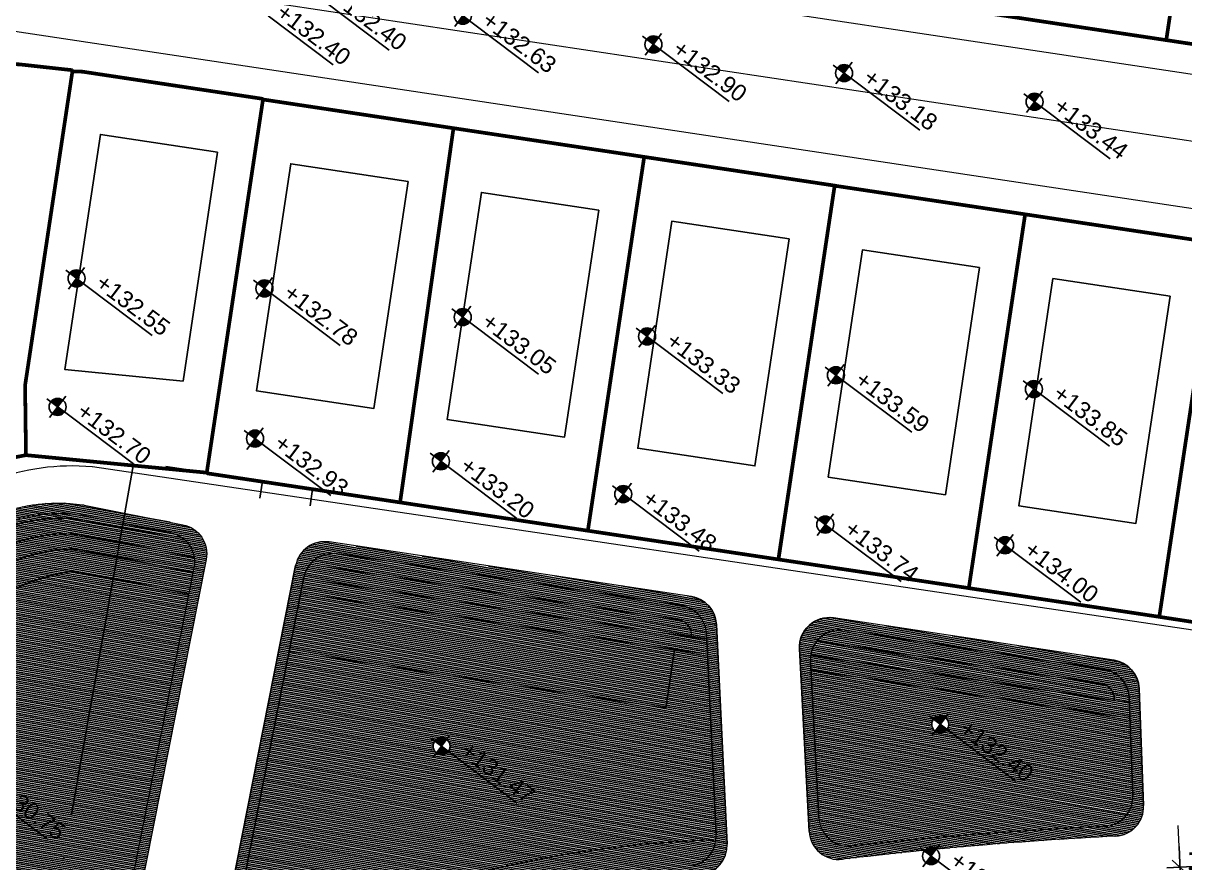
# Model space of a CAD drawing. Header units: inches. Extents: x 2 to 806, y 2 to 666.
# Drawn here: x 187.8 to 266.1, y 282.8 to 339.5 of the extents above; entities that cross this region are included whole.
import ezdxf
from ezdxf.enums import TextEntityAlignment as Align

# ---------------------------------------------------------------- set-up
doc = ezdxf.new("R2010")
doc.units = ezdxf.units.IN
doc.header["$MEASUREMENT"] = 0
for name, pattern in [('ACAD_ISO04W100', [30, 24, -3, 0, -3]), ('DASHED', [0.75, 0.5, -0.25]), ('DASHED2', [0.375, 0.25, -0.125])]:
    doc.linetypes.add(name, pattern=pattern)
for name, color, linetype in [('.', 7, 'Continuous'), ('ASPHALT', 4, 'Continuous'), ('CL', 1, 'ACAD_ISO04W100'), ('comments', 1, 'Continuous'), ('ELV2', 4, 'Continuous'), ('furniture', 8, 'Continuous'), ('pathway levels', 250, 'Continuous'), ('PAVEMENT', 2, 'Continuous'), ('sec line', 252, 'ACAD_ISO04W100'), ('set pack', 253, 'DASHED2'), ('V-NODE-TEXT', 11, 'Continuous'), ('Water Surface Level', 10, 'Continuous')]:
    doc.layers.add(name, color=color, linetype=linetype)
doc.styles.add('AUC-2-5', font='romans.shx', dxfattribs={"width": 0.85})
doc.styles.add('SDC-TEXT', font='arial.ttf')
doc.dimstyles.new('AUC-750-N mtr', dxfattribs={"dimscale": 0.5625, "dimtxt": 3.5, "dimasz": 2.5, "dimexe": 2.5, "dimexo": 2, "dimgap": 1.2, "dimtad": 1, "dimzin": 1, "dimdsep": 46, "dimtxsty": 'AUC-2-5', "dimblk": 'AUC-DIMTICK', "dimcen": 1, "dimse1": 1, "dimse2": 1, "dimclrd": 1, "dimclre": 1, "dimclrt": 2, "dimadec": 0, "dimazin": 0, "dimtfac": 1, "dimtix": 1, "dimtmove": 2, "dimatfit": 3, "dimfxl": 1, "dimlwd": 0, "dimlwe": -1, "dimarcsym": 0})
pattern_1 = [(349.850078208, (-1019091.39202, 51543.46572), (0.022028057086, 0.123043751166), [])]

# ---------------------------------------------------------------- blocks, each defined once
blk = doc.blocks.new('*U429')
for points in [[(0, 1.02, 0.414214), (-1.02, 0), (0, 0)], [(0, -1.02, 0.414214), (1.02, 0), (0, 0)]]:
    blk.add_hatch(color=256).paths.add_polyline_path(points)
for p, q in [((0, -1.62), (0, 1.62)), ((1.62, 0), (-1.62, 0)), ((0, 0), (1.62, 0)), ((11.38, 0), (1.62, 0))]:
    blk.add_line(p, q)
blk.add_circle((0, 0), 1.02)
at = {"style": 'SDC-TEXT'}
blk.add_attdef('LEVEL', text='', height=2, dxfattribs=at).set_placement((2.24, 2.53), align=Align.TOP_LEFT)
blk.add_attdef('T.O.C.', (2.24, -2.56), '', height=2, dxfattribs=at)
blk = doc.blocks.new('*U420')
for points in [[(0, 1.02, 0.414214), (-1.02, 0), (0, 0)], [(0, -1.02, 0.414214), (1.02, 0), (0, 0)]]:
    blk.add_hatch(color=256).paths.add_polyline_path(points)
for p, q in [((0, -1.62), (0, 1.62)), ((1.62, 0), (-1.62, 0)), ((0, 0), (1.67, -3.09)), ((11.43, -3.09), (1.67, -3.09))]:
    blk.add_line(p, q)
blk.add_circle((0, 0), 1.02)
at = {"style": 'SDC-TEXT'}
blk.add_attdef('LEVEL', text='', height=2, dxfattribs=at).set_placement((2.29, -0.56), align=Align.TOP_LEFT)
blk.add_attdef('T.O.C.', (2.29, -5.65), '', height=2, dxfattribs=at)
blk = doc.blocks.new('*U421')
for points in [[(0, 1.02, 0.414214), (-1.02, 0), (0, 0)], [(0, -1.02, 0.414214), (1.02, 0), (0, 0)]]:
    blk.add_hatch(color=256).paths.add_polyline_path(points)
for p, q in [((0, -1.62), (0, 1.62)), ((1.62, 0), (-1.62, 0)), ((0, 0), (1.62, 0)), ((11.38, 0), (1.62, 0))]:
    blk.add_line(p, q)
blk.add_circle((0, 0), 1.02)
at = {"style": 'SDC-TEXT'}
blk.add_attdef('LEVEL', text='', height=2, dxfattribs=at).set_placement((2.24, 2.53), align=Align.TOP_LEFT)
blk.add_attdef('T.O.C.', (2.24, -2.56), '', height=2, dxfattribs=at)
blk = doc.blocks.new('*U427')
for points in [[(0, 1.02, 0.414214), (-1.02, 0), (0, 0)], [(0, -1.02, 0.414214), (1.02, 0), (0, 0)]]:
    blk.add_hatch(color=256).paths.add_polyline_path(points)
for p, q in [((0, -1.62), (0, 1.62)), ((1.62, 0), (-1.62, 0)), ((0, 0), (1.62, 0)), ((11.38, 0), (1.62, 0))]:
    blk.add_line(p, q)
blk.add_circle((0, 0), 1.02)
at = {"style": 'SDC-TEXT'}
blk.add_attdef('LEVEL', text='', height=2, dxfattribs=at).set_placement((2.24, 2.53), align=Align.TOP_LEFT)
blk.add_attdef('T.O.C.', (2.24, -2.56), '', height=2, dxfattribs=at)
blk = doc.blocks.new('*U425')
for points in [[(0, 1.02, 0.414214), (-1.02, 0), (0, 0)], [(0, -1.02, 0.414214), (1.02, 0), (0, 0)]]:
    blk.add_hatch(color=256).paths.add_polyline_path(points)
for p, q in [((0, -1.62), (0, 1.62)), ((1.62, 0), (-1.62, 0)), ((0, 0), (1.62, 0)), ((11.38, 0), (1.62, 0))]:
    blk.add_line(p, q)
blk.add_circle((0, 0), 1.02)
at = {"style": 'SDC-TEXT'}
blk.add_attdef('LEVEL', text='', height=2, dxfattribs=at).set_placement((2.24, 2.53), align=Align.TOP_LEFT)
blk.add_attdef('T.O.C.', (2.24, -2.56), '', height=2, dxfattribs=at)
blk = doc.blocks.new('*U426')
for points in [[(0, 1.02, 0.414214), (-1.02, 0), (0, 0)], [(0, -1.02, 0.414214), (1.02, 0), (0, 0)]]:
    blk.add_hatch(color=256).paths.add_polyline_path(points)
for p, q in [((0, -1.62), (0, 1.62)), ((1.62, 0), (-1.62, 0)), ((0, 0), (1.62, 0)), ((11.38, 0), (1.62, 0))]:
    blk.add_line(p, q)
blk.add_circle((0, 0), 1.02)
at = {"style": 'SDC-TEXT'}
blk.add_attdef('LEVEL', text='', height=2, dxfattribs=at).set_placement((2.24, 2.53), align=Align.TOP_LEFT)
blk.add_attdef('T.O.C.', (2.24, -2.56), '', height=2, dxfattribs=at)
blk = doc.blocks.new('*U423')
for points in [[(0, 1.02, 0.414214), (-1.02, 0), (0, 0)], [(0, -1.02, 0.414214), (1.02, 0), (0, 0)]]:
    blk.add_hatch(color=256).paths.add_polyline_path(points)
for p, q in [((0, -1.62), (0, 1.62)), ((1.62, 0), (-1.62, 0)), ((0, 0), (1.62, 0)), ((11.38, 0), (1.62, 0))]:
    blk.add_line(p, q)
blk.add_circle((0, 0), 1.02)
at = {"style": 'SDC-TEXT'}
blk.add_attdef('LEVEL', text='', height=2, dxfattribs=at).set_placement((2.24, 2.53), align=Align.TOP_LEFT)
blk.add_attdef('T.O.C.', (2.24, -2.56), '', height=2, dxfattribs=at)
blk = doc.blocks.new('*U417')
for points in [[(0, 1.02, 0.414214), (-1.02, 0), (0, 0)], [(0, -1.02, 0.414214), (1.02, 0), (0, 0)]]:
    blk.add_hatch(color=256).paths.add_polyline_path(points)
for p, q in [((0, -1.62), (0, 1.62)), ((1.62, 0), (-1.62, 0)), ((0, 0), (1.62, 0)), ((11.38, 0), (1.62, 0))]:
    blk.add_line(p, q)
blk.add_circle((0, 0), 1.02)
at = {"style": 'SDC-TEXT'}
blk.add_attdef('LEVEL', text='', height=2, dxfattribs=at).set_placement((2.24, 2.53), align=Align.TOP_LEFT)
blk.add_attdef('T.O.C.', (2.24, -2.56), '', height=2, dxfattribs=at)
blk = doc.blocks.new('*U418')
for points in [[(0, 1.02, 0.414214), (-1.02, 0), (0, 0)], [(0, -1.02, 0.414214), (1.02, 0), (0, 0)]]:
    blk.add_hatch(color=256).paths.add_polyline_path(points)
for p, q in [((0, -1.62), (0, 1.62)), ((1.62, 0), (-1.62, 0)), ((0, 0), (1.62, 0)), ((11.38, 0), (1.62, 0))]:
    blk.add_line(p, q)
blk.add_circle((0, 0), 1.02)
at = {"style": 'SDC-TEXT'}
blk.add_attdef('LEVEL', text='', height=2, dxfattribs=at).set_placement((2.24, 2.53), align=Align.TOP_LEFT)
blk.add_attdef('T.O.C.', (2.24, -2.56), '', height=2, dxfattribs=at)
blk = doc.blocks.new('*U419')
for points in [[(0, 1.02, 0.414214), (-1.02, 0), (0, 0)], [(0, -1.02, 0.414214), (1.02, 0), (0, 0)]]:
    blk.add_hatch(color=256).paths.add_polyline_path(points)
for p, q in [((0, -1.62), (0, 1.62)), ((1.62, 0), (-1.62, 0)), ((0, 0), (1.62, 0)), ((11.38, 0), (1.62, 0))]:
    blk.add_line(p, q)
blk.add_circle((0, 0), 1.02)
at = {"style": 'SDC-TEXT'}
blk.add_attdef('LEVEL', text='', height=2, dxfattribs=at).set_placement((2.24, 2.53), align=Align.TOP_LEFT)
blk.add_attdef('T.O.C.', (2.24, -2.56), '', height=2, dxfattribs=at)
blk = doc.blocks.new('*U110')
for points in [[(0, 1.02, 0.414214), (-1.02, 0), (0, 0)], [(0, -1.02, 0.414214), (1.02, 0), (0, 0)]]:
    blk.add_hatch(color=256).paths.add_polyline_path(points)
for p, q in [((0, -1.62), (0, 1.62)), ((1.62, 0), (-1.62, 0)), ((0, 0), (1.62, 0)), ((11.38, 0), (1.62, 0))]:
    blk.add_line(p, q)
blk.add_circle((0, 0), 1.02)
at = {"style": 'SDC-TEXT'}
blk.add_attdef('LEVEL', text='', height=2, dxfattribs=at).set_placement((2.24, 2.53), align=Align.TOP_LEFT)
blk.add_attdef('T.O.C.', (2.24, -2.56), '', height=2, dxfattribs=at)
blk = doc.blocks.new('*U102')
for points in [[(0, 1.02, 0.414214), (-1.02, 0), (0, 0)], [(0, -1.02, 0.414214), (1.02, 0), (0, 0)]]:
    blk.add_hatch(color=256).paths.add_polyline_path(points)
for p, q in [((0, -1.62), (0, 1.62)), ((1.62, 0), (-1.62, 0)), ((0, 0), (1.62, 0)), ((11.38, 0), (1.62, 0))]:
    blk.add_line(p, q)
blk.add_circle((0, 0), 1.02)
at = {"style": 'SDC-TEXT'}
blk.add_attdef('LEVEL', text='', height=2, dxfattribs=at).set_placement((2.24, 2.53), align=Align.TOP_LEFT)
blk.add_attdef('T.O.C.', (2.24, -2.56), '', height=2, dxfattribs=at)
blk = doc.blocks.new('*U159')
for points in [[(0, 1.02, 0.414214), (-1.02, 0), (0, 0)], [(0, -1.02, 0.414214), (1.02, 0), (0, 0)]]:
    blk.add_hatch(color=256).paths.add_polyline_path(points)
for p, q in [((0, -1.62), (0, 1.62)), ((1.62, 0), (-1.62, 0)), ((0, 0), (1.62, 0)), ((11.38, 0), (1.62, 0))]:
    blk.add_line(p, q)
blk.add_circle((0, 0), 1.02)
at = {"style": 'SDC-TEXT'}
blk.add_attdef('LEVEL', text='', height=2, dxfattribs=at).set_placement((2.24, 2.53), align=Align.TOP_LEFT)
blk.add_attdef('T.O.C.', (2.24, -2.56), '', height=2, dxfattribs=at)
blk = doc.blocks.new('*U151')
for points in [[(0, 1.02, 0.414214), (-1.02, 0), (0, 0)], [(0, -1.02, 0.414214), (1.02, 0), (0, 0)]]:
    blk.add_hatch(color=256).paths.add_polyline_path(points)
for p, q in [((0, -1.62), (0, 1.62)), ((1.62, 0), (-1.62, 0)), ((0, 0), (1.62, 0)), ((11.38, 0), (1.62, 0))]:
    blk.add_line(p, q)
blk.add_circle((0, 0), 1.02)
at = {"style": 'SDC-TEXT'}
blk.add_attdef('LEVEL', text='', height=2, dxfattribs=at).set_placement((2.24, 2.53), align=Align.TOP_LEFT)
blk.add_attdef('T.O.C.', (2.24, -2.56), '', height=2, dxfattribs=at)
blk = doc.blocks.new('*U152')
for points in [[(0, 1.02, 0.414214), (-1.02, 0), (0, 0)], [(0, -1.02, 0.414214), (1.02, 0), (0, 0)]]:
    blk.add_hatch(color=256).paths.add_polyline_path(points)
for p, q in [((0, -1.62), (0, 1.62)), ((1.62, 0), (-1.62, 0)), ((0, 0), (1.62, 0)), ((11.38, 0), (1.62, 0))]:
    blk.add_line(p, q)
blk.add_circle((0, 0), 1.02)
at = {"style": 'SDC-TEXT'}
blk.add_attdef('LEVEL', text='', height=2, dxfattribs=at).set_placement((2.24, 2.53), align=Align.TOP_LEFT)
blk.add_attdef('T.O.C.', (2.24, -2.56), '', height=2, dxfattribs=at)
blk = doc.blocks.new('*U153')
for points in [[(0, 1.02, 0.414214), (-1.02, 0), (0, 0)], [(0, -1.02, 0.414214), (1.02, 0), (0, 0)]]:
    blk.add_hatch(color=256).paths.add_polyline_path(points)
for p, q in [((0, -1.62), (0, 1.62)), ((1.62, 0), (-1.62, 0)), ((0, 0), (1.62, 0)), ((11.38, 0), (1.62, 0))]:
    blk.add_line(p, q)
blk.add_circle((0, 0), 1.02)
at = {"style": 'SDC-TEXT'}
blk.add_attdef('LEVEL', text='', height=2, dxfattribs=at).set_placement((2.24, 2.53), align=Align.TOP_LEFT)
blk.add_attdef('T.O.C.', (2.24, -2.56), '', height=2, dxfattribs=at)
blk = doc.blocks.new('*U154')
for points in [[(0, 1.02, 0.414214), (-1.02, 0), (0, 0)], [(0, -1.02, 0.414214), (1.02, 0), (0, 0)]]:
    blk.add_hatch(color=256).paths.add_polyline_path(points)
for p, q in [((0, -1.62), (0, 1.62)), ((1.62, 0), (-1.62, 0)), ((0, 0), (1.62, 0)), ((11.38, 0), (1.62, 0))]:
    blk.add_line(p, q)
blk.add_circle((0, 0), 1.02)
at = {"style": 'SDC-TEXT'}
blk.add_attdef('LEVEL', text='', height=2, dxfattribs=at).set_placement((2.24, 2.53), align=Align.TOP_LEFT)
blk.add_attdef('T.O.C.', (2.24, -2.56), '', height=2, dxfattribs=at)
blk = doc.blocks.new('*U192')
for points in [[(0, 1.02, 0.414214), (-1.02, 0), (0, 0)], [(0, -1.02, 0.414214), (1.02, 0), (0, 0)]]:
    blk.add_hatch(color=256).paths.add_polyline_path(points)
for p, q in [((0, -1.62), (0, 1.62)), ((1.62, 0), (-1.62, 0)), ((0, 0), (1.62, 0)), ((11.38, 0), (1.62, 0))]:
    blk.add_line(p, q)
blk.add_circle((0, 0), 1.02)
at = {"style": 'SDC-TEXT'}
blk.add_attdef('LEVEL', text='', height=2, dxfattribs=at).set_placement((2.24, 2.53), align=Align.TOP_LEFT)
blk.add_attdef('T.O.C.', (2.24, -2.56), '', height=2, dxfattribs=at)
blk = doc.blocks.new('*U193')
for points in [[(0, 1.02, 0.414214), (-1.02, 0), (0, 0)], [(0, -1.02, 0.414214), (1.02, 0), (0, 0)]]:
    blk.add_hatch(color=256).paths.add_polyline_path(points)
for p, q in [((0, -1.62), (0, 1.62)), ((1.62, 0), (-1.62, 0)), ((0, 0), (1.62, 0)), ((11.38, 0), (1.62, 0))]:
    blk.add_line(p, q)
blk.add_circle((0, 0), 1.02)
at = {"style": 'SDC-TEXT'}
blk.add_attdef('LEVEL', text='', height=2, dxfattribs=at).set_placement((2.24, 2.53), align=Align.TOP_LEFT)
blk.add_attdef('T.O.C.', (2.24, -2.56), '', height=2, dxfattribs=at)
blk = doc.blocks.new('*U228')
for points in [[(0, 1.02, 0.414214), (-1.02, 0), (0, 0)], [(0, -1.02, 0.414214), (1.02, 0), (0, 0)]]:
    blk.add_hatch(color=256).paths.add_polyline_path(points)
for p, q in [((0, -1.62), (0, 1.62)), ((1.62, 0), (-1.62, 0)), ((0, 0), (1.62, 0)), ((11.38, 0), (1.62, 0))]:
    blk.add_line(p, q)
blk.add_circle((0, 0), 1.02)
at = {"style": 'SDC-TEXT'}
blk.add_attdef('LEVEL', text='', height=2, dxfattribs=at).set_placement((2.24, 2.53), align=Align.TOP_LEFT)
blk.add_attdef('T.O.C.', (2.24, -2.56), '', height=2, dxfattribs=at)
blk = doc.blocks.new('*U229')
for points in [[(0, 1.02, 0.414214), (-1.02, 0), (0, 0)], [(0, -1.02, 0.414214), (1.02, 0), (0, 0)]]:
    blk.add_hatch(color=256).paths.add_polyline_path(points)
for p, q in [((0, -1.62), (0, 1.62)), ((1.62, 0), (-1.62, 0)), ((0, 0), (1.62, 0)), ((11.38, 0), (1.62, 0))]:
    blk.add_line(p, q)
blk.add_circle((0, 0), 1.02)
at = {"style": 'SDC-TEXT'}
blk.add_attdef('LEVEL', text='', height=2, dxfattribs=at).set_placement((2.24, 2.53), align=Align.TOP_LEFT)
blk.add_attdef('T.O.C.', (2.24, -2.56), '', height=2, dxfattribs=at)
blk = doc.blocks.new('*U230')
for points in [[(0, 1.02, 0.414214), (-1.02, 0), (0, 0)], [(0, -1.02, 0.414214), (1.02, 0), (0, 0)]]:
    blk.add_hatch(color=256).paths.add_polyline_path(points)
for p, q in [((0, -1.62), (0, 1.62)), ((1.62, 0), (-1.62, 0)), ((0, 0), (1.62, 0)), ((11.38, 0), (1.62, 0))]:
    blk.add_line(p, q)
blk.add_circle((0, 0), 1.02)
at = {"style": 'SDC-TEXT'}
blk.add_attdef('LEVEL', text='', height=2, dxfattribs=at).set_placement((2.24, 2.53), align=Align.TOP_LEFT)
blk.add_attdef('T.O.C.', (2.24, -2.56), '', height=2, dxfattribs=at)
blk = doc.blocks.new('AUC-DIMTICK')
at = {"color": 1}
for p, q in [((0, 0.63), (0, -0.63)), ((1, 0), (-1, 0)), ((-0.356, -0.356), (0.356, 0.356))]:
    blk.add_line(p, q, dxfattribs=at)
blk = doc.blocks.new('*D480')
at = {"layer": 'Defpoints', "color": 0, "linetype": 'ByBlock', "transparency": 16777216}
for p in [(265.775, 282.529), (265.842, 280.829), (265.891, 280.831)]:
    blk.add_point(p, dxfattribs=at)
at = {"layer": 'furniture', "color": 1, "linetype": 'ByBlock', "lineweight": 0, "transparency": 16777216}
for p, q in [((265.77, 283.936), (265.714, 285.342)), ((265.825, 282.531), (265.891, 280.831)), ((265.947, 279.426), (266.002, 278.021))]:
    blk.add_line(p, q, dxfattribs=at)
at = {"layer": 'furniture', "color": 1, "linetype": 'ByBlock', "lineweight": 0, "transparency": 16777216, "xscale": 1.40625, "yscale": 1.40625, "zscale": 1.40625}
for p, rotation in [((265.825, 282.531), 272.2464600588868), ((265.891, 280.831), 92.2464600588868)]:
    blk.add_blockref('AUC-DIMTICK', p, dxfattribs=dict(at, rotation=rotation))
at = {"layer": 'furniture', "color": 2, "linetype": 'ByBlock', "transparency": 16777216, "insert": (267.516, 281.746), "char_height": 1.9688, "attachment_point": 5, "rotation": 272.24646, "style": 'AUC-2-5'}
blk.add_mtext('1.70', dxfattribs=at)

msp = doc.modelspace()

# ---------------------------------------------------------------- hatches: boundary and pattern name
at = {"layer": '.', "linetype": 'ByBlock', "true_color": 0x136734, "transparency": 33554633}
h = msp.add_hatch(dxfattribs=at)
h.set_pattern_fill('ANSI31', color=116, angle=-55.14992)
h.set_pattern_definition(pattern_1)
h.paths.add_polyline_path([(263.375, 286.7), (263.063, 294.597, 0.359882), (261.362, 296.496), (242.44, 299.346, 0.475052), (240.145, 297.261), (240.807, 284.94, 0.43336), (243.041, 283.061, -0.005145), (248.601, 283.665, -0.059499), (248.703, 283.756, -0.326149), (249.382, 283.741, -0.01116), (261.478, 284.623, 0.410927)])
h.paths.add_polyline_path([(260.747, 285.289, 0.014382), (243.669, 283.967, -0.429706), (241.459, 285.849), (240.89, 296.441, -0.475052), (243.185, 298.526), (260.686, 295.89, -0.359882), (262.386, 293.991), (262.648, 287.366, -0.411578)], flags=16)
h.paths.add_polyline_path([(249.897, 294.481, -0.043954), (249.819, 294.416, -1), (249.161, 295.362, -0.852648), (249.95, 294.543), (250.066, 294.456)], flags=0)
h.paths.add_polyline_path([(235.258, 284.084), (234.539, 298.911, 0.357349), (232.839, 300.792), (208.407, 304.472, 0.400744), (206.147, 302.883), (201.325, 278.559, 0.549309), (203.768, 276.228, -0.025537), (233.541, 282.007, 0.387473)])
h.paths.add_polyline_path([(232.815, 282.61, 0.024085), (204.661, 277.169, -0.548195), (202.225, 279.501), (206.704, 302.092, -0.400744), (208.964, 303.68), (232.168, 300.185, -0.357349), (233.867, 298.305), (234.528, 284.687, -0.386861)], flags=16)
h.paths.add_polyline_path([(216.32, 290.223, -1), (215.662, 291.168, -1)], flags=0)
h.paths.add_polyline_path([(190.541, 276.048), (181.25, 289.44, -0.02986), (180.58, 290.541, 0.031271), (180.675, 289.041), (190.907, 274.293, 0.662097), (194.512, 275.044), (200.111, 303.289, 0.414214), (198.538, 305.639), (191.884, 306.959, 0.01271), (191.783, 306.976, 0.655962), (180.675, 289.041, -0.179795), (179.397, 296.857, -0.422389), (191.682, 306.283, -0.01271), (191.747, 306.272), (197.715, 305.089, -0.414214), (199.288, 302.738), (194.146, 276.8, -0.662097)])
h.paths.add_polyline_path([(367.809, 211.193), (379.765, 194.026, 0.414352), (382.55, 193.528), (391.27, 199.607), (390.87, 200.181), (382.724, 194.503, -0.414352), (379.939, 195), (368.998, 210.711, -0.541229), (370.252, 213.816, 0.069063), (417.362, 230.094, -0.373736), (419.907, 229.458), (423.008, 225.028, -0.414783), (422.513, 222.241), (395.792, 203.612), (396.192, 203.038), (423.489, 222.068, 0.414783), (423.983, 224.855), (420.131, 230.358, 0.374686), (417.58, 230.991, -0.071377), (369.075, 214.3, 0.543066)])
h.paths.add_polyline_path([(216.763, 290.104), (221.797, 286.317), (222.834, 287.694), (217.8, 291.482)], flags=8)
edge = h.paths.add_edge_path(flags=17)
edge.add_line((400.253, 208.792), (395.864, 212.094))
edge = h.paths.add_edge_path(flags=17)
edge.add_arc((395.135, 212.643), 0.576, -55.14992, 304.85008)
edge = h.paths.add_edge_path(flags=17)
edge.add_line((395.864, 212.094), (394.406, 213.191))
edge = h.paths.add_edge_path(flags=17)
edge.add_line((395.135, 212.643), (395.864, 212.094))
edge = h.paths.add_edge_path(flags=17)
edge.add_line((394.587, 211.914), (395.684, 213.372))
h.paths.add_polyline_path([(395.908, 212.052), (400.941, 208.264), (401.978, 209.642), (396.945, 213.429)], flags=25)
h.paths.add_polyline_path([(399.422, 214.163), (402.902, 209.172), (405.325, 210.861), (401.845, 215.852)], flags=25)
at = {"layer": '.', "linetype": 'ByBlock', "transparency": 33554633}
h = msp.add_hatch(dxfattribs=at)
h.set_pattern_fill('ANSI31', color=34, angle=-55.14992)
h.set_pattern_definition(pattern_1)
h.paths.add_polyline_path([(180.58, 290.541, -0.372967), (190.885, 302.453, -0.085034), (191.56, 302.435), (198.938, 300.973), (199.23, 302.444), (191.546, 303.967, 0.047288), (191.171, 304.005, 0.478177)], flags=17)
h.paths.add_polyline_path([(180.58, 290.541, -0.475602), (191.079, 304.004, -0.058866), (191.546, 303.967), (199.23, 302.444), (199.288, 302.738, 0.089632), (199.3, 303.449), (191.653, 304.965, 0.042372), (191.317, 305.003, 0.537166)])
h.paths.add_polyline_path([(180.58, 290.541, -0.537166), (191.317, 305.003, -0.042372), (191.653, 304.965), (199.3, 303.449, 0.166106), (198.69, 304.59), (191.765, 305.963, 0.026936), (191.552, 305.993, 0.59617)])
h.paths.add_polyline_path([(180.58, 290.541, -0.59617), (191.552, 305.993, -0.026936), (191.765, 305.963), (198.69, 304.59, 0.139599), (197.715, 305.089), (191.747, 306.272, 0.01271), (191.682, 306.283, 0.614074)])
h = msp.add_hatch(dxfattribs=at)
h.set_pattern_fill('ANSI31', color=34, angle=-55.14992)
h.set_pattern_definition(pattern_1)
h.paths.add_polyline_path([(232.815, 282.61, 0.341029), (234.517, 284.364, 0.105129), (204.661, 277.169, -0.024086)])
h.paths.add_polyline_path([(231.125, 293.263), (231.721, 297.219), (206.491, 301.019), (205.713, 297.091)])
h.paths.add_polyline_path([(233.936, 296.885), (233.887, 297.904), (206.686, 302.001), (206.491, 301.019)])
h.paths.add_polyline_path([(232.859, 298.059, 0.414214), (232.019, 299.196), (207.102, 302.95, 0.119918), (206.704, 302.092), (206.686, 302.001)])
h.paths.add_polyline_path([(232.019, 299.196, -0.414214), (232.859, 298.059), (233.887, 297.904), (233.867, 298.305, 0.357349), (232.168, 300.185), (208.964, 303.68, 0.267949), (207.102, 302.95)])
at = {"layer": '.', "linetype": 'ByBlock', "true_color": 0x105689, "transparency": 33554633}
h = msp.add_hatch(dxfattribs=at)
h.set_pattern_fill('ANSI31', color=146, angle=-55.14992)
h.set_pattern_definition(pattern_1)
h.paths.add_polyline_path([(190.541, 276.048, 0.662097), (194.146, 276.8), (198.938, 300.973), (191.56, 302.435, 0.085034), (190.885, 302.453, 0.372967), (180.58, 290.541, 0.02986), (181.25, 289.44)])
h.paths.add_polyline_path([(184.895, 288.252, -1), (183.743, 288.252, -1)], flags=16)
h.paths.add_polyline_path([(185.091, 287.661), (190.125, 283.873), (191.162, 285.251), (186.128, 289.039)], flags=24)
at = {"layer": '.', "linetype": 'ByBlock', "transparency": 33554633}
h = msp.add_hatch(dxfattribs=at)
h.set_pattern_fill('ANSI31', color=34, angle=-55.14992)
h.set_pattern_definition(pattern_1)
h.paths.add_polyline_path([(262.442, 292.591), (262.401, 293.609), (240.91, 296.846, 0.050839), (240.89, 296.441), (240.923, 295.833)])
h.paths.add_polyline_path([(261.377, 293.763, 0.414214), (260.537, 294.901), (241.324, 297.795, 0.131652), (240.91, 296.846)])
h.paths.add_polyline_path([(260.537, 294.901, -0.414214), (261.377, 293.763), (262.401, 293.609), (262.386, 293.991, 0.359882), (260.686, 295.89), (243.185, 298.526, 0.267949), (241.324, 297.795)])
at = {"layer": '.', "linetype": 'ByBlock', "true_color": 0x105689, "transparency": 33554633}
h = msp.add_hatch(dxfattribs=at)
h.set_pattern_fill('ANSI31', color=146, angle=-55.14992)
h.set_pattern_definition(pattern_1)
h.paths.add_polyline_path([(234.517, 284.364, 0.040429), (234.528, 284.687), (233.936, 296.885), (231.721, 297.219), (231.125, 293.263), (205.713, 297.091), (202.225, 279.501, 0.548116), (204.661, 277.169, -0.105129)])
h.paths.add_polyline_path([(215.415, 290.695, -1), (216.567, 290.695, -1)], flags=16)
h.paths.add_polyline_path([(216.763, 290.104), (221.797, 286.317), (222.834, 287.694), (217.8, 291.482)], flags=24)
h = msp.add_hatch(dxfattribs=at)
h.set_pattern_fill('ANSI31', color=146, angle=-55.14992)
h.set_pattern_definition(pattern_1)
h.paths.add_polyline_path([(260.747, 285.289, 0.411507), (262.648, 287.366), (262.442, 292.591), (240.923, 295.833), (241.459, 285.849, 0.429557), (243.668, 283.967, -0.014384)])
h.paths.add_polyline_path([(249.072, 292.169, -1), (250.224, 292.169, -1)], flags=16)
h.paths.add_polyline_path([(250.421, 291.578), (255.454, 287.79), (256.491, 289.168), (251.457, 292.956)], flags=24)

# ---------------------------------------------------------------- linework, layer by layer
at = {"layer": 'ASPHALT', "lineweight": 0}
for p, q in [((285.34, 324.133), (186.306, 339.05)), ((285.042, 322.155), (191.445, 336.253))]:
    msp.add_line(p, q, dxfattribs=at)
msp.add_lwpolyline([(378.175, 482.158), (204.541, 361.114, 0.678025), (208.348, 344.831), (289.105, 332.667, 0.450632), (394.681, 425.99), (394.68, 473.545, 0.606095), (378.175, 482.158)], format="xyb", dxfattribs=at)
msp.add_lwpolyline([(379.319, 480.517), (205.685, 359.473, 0.678025), (208.646, 346.809), (289.376, 334.649, 0.450546), (392.681, 425.99), (392.68, 473.545, 0.606095)], format="xyb", close=True, dxfattribs=at)
at = {"layer": 'CL', "lineweight": 0, "ltscale": 5}
msp.add_line((286.01, 328.582), (187.764, 343.381), dxfattribs=at)
at = {"layer": 'comments', "color": 3, "linetype": 'ByBlock'}
for p, q in [((201.325, 278.559), (206.147, 302.883)), ((202.225, 279.501), (206.704, 302.092))]:
    msp.add_line(p, q, dxfattribs=at)
for points in [[(200.881, 330.783), (192.971, 331.975), (190.58, 316.106), (198.553, 315.333)], [(213.73, 328.805), (205.82, 329.997), (203.51, 314.67), (211.42, 313.478)], [(226.6, 326.866), (218.689, 328.058), (216.38, 312.731), (224.29, 311.539)], [(239.455, 324.929), (231.544, 326.121), (229.234, 310.794), (237.145, 309.602)], [(252.308, 322.992), (244.397, 324.184), (242.087, 308.857), (249.998, 307.665)], [(265.162, 321.054), (257.252, 322.246), (254.942, 306.919), (262.852, 305.727)]]:
    msp.add_lwpolyline(points, close=True, dxfattribs=at)
at = {"layer": 'PAVEMENT', "lineweight": 0}
for p, q in [((286.979, 335.01), (220.834, 344.973)), ((281.186, 296.373), (192.44, 309.54)), ((232.839, 300.792), (208.407, 304.472)), ((261.362, 296.496), (242.44, 299.346))]:
    msp.add_line(p, q, dxfattribs=at)
for points in [[(180.675, 289.041, -0.655962), (191.783, 306.976, -0.01271), (191.884, 306.959), (198.538, 305.639, -0.414214), (200.111, 303.289), (194.512, 275.044, -0.662097), (190.907, 274.293), (180.675, 289.041)], [(181.25, 289.44, -0.655962), (191.682, 306.283, -0.01271), (191.747, 306.272), (197.715, 305.089, -0.414214), (199.288, 302.738), (194.146, 276.8, -0.662097), (190.541, 276.048), (181.25, 289.44)], [(233.867, 298.305, 0.357349), (232.168, 300.185), (208.964, 303.68)], [(232.859, 298.059, 0.414214), (232.019, 299.196), (207.102, 302.95)]]:
    msp.add_lwpolyline(points, format="xyb", dxfattribs=at)
for points in [[(233.887, 297.904), (206.686, 302.001)], [(233.936, 296.885), (206.491, 301.019)], [(231.125, 293.263), (205.713, 297.091)]]:
    msp.add_lwpolyline(points, dxfattribs=at)
for centre, radius, start, end in [((191.066, 294.45), 15.153, 84.89444, 188.51988), ((275.19, 13.236), 271.734, 92.89261, 96.79467), ((275.184, -12.167), 297.806, 92.77868, 96.07473), ((236.51, 210.551), 73.839, 91.54653, 115.5522)]:
    msp.add_arc(centre, radius, start, end, dxfattribs=at)
at = {"layer": 'sec line'}
msp.add_line((195.202, 309.739), (188.33, 270.872), dxfattribs=at)
at = {"layer": 'set pack', "color": 1, "linetype": 'DASHED', "lineweight": 0, "ltscale": 70}
for p, q in [((265.098, 338.304), (278.388, 336.303)), ((187.89, 315.036), (191.095, 336.304)), ((191.765, 336.205), (191.084, 336.231)), ((203.95, 334.369), (191.765, 336.205)), ((200.15, 309.15), (203.95, 334.369)), ((187.89, 315.036), (187.941, 310.99)), ((187.949, 310.333), (187.89, 315.036)), ((210.43, 307.601), (197.378, 309.568)), ((223.483, 305.634), (210.43, 307.601)), ((236.536, 303.668), (223.483, 305.634)), ((252.851, 301.209), (265.904, 299.242)), ((265.904, 299.242), (278.957, 297.275))]:
    msp.add_line(p, q, dxfattribs=at)
at = {"layer": 'set pack', "linetype": 'DASHED', "lineweight": 0, "ltscale": 70}
for p, q in [((187.89, 315.036), (191.084, 336.231)), ((191.084, 336.231), (187.89, 315.036)), ((190.58, 316.106), (192.971, 331.975)), ((200.881, 330.783), (192.971, 331.975)), ((198.553, 315.333), (200.881, 330.783)), ((205.82, 329.997), (203.51, 314.67)), ((213.73, 328.805), (205.82, 329.997)), ((211.42, 313.478), (213.73, 328.805)), ((198.553, 315.333), (190.58, 316.106)), ((203.51, 314.67), (211.42, 313.478)), ((252.357, 301.284), (236.536, 303.668))]:
    msp.add_line(p, q, dxfattribs=at)
at = {"layer": 'set pack', "color": 1, "linetype": 'ByBlock', "lineweight": 0, "const_width": 0.25}
for points in [[(281.545, 361.749), (268.723, 363.765), (264.901, 338.335), (277.892, 336.375)], [(268.094, 359.585), (255.233, 361.518), (252.037, 340.272), (264.901, 338.334)], [(229.669, 330.454), (216.799, 332.392), (213.196, 307.143), (225.868, 305.233)], [(242.524, 328.518), (229.669, 330.454), (225.868, 305.233), (238.723, 303.296)], [(255.377, 326.58), (242.521, 328.512), (238.732, 303.295), (251.576, 301.36)], [(268.232, 324.645), (255.376, 326.581), (251.576, 301.358), (264.431, 299.423)], [(281.129, 322.703), (268.232, 324.645), (264.431, 299.422), (277.561, 297.41)]]:
    msp.add_lwpolyline(points, close=True, dxfattribs=at)
msp.add_lwpolyline([(187.949, 310.333), (187.89, 315.036), (191.095, 336.304, 0.220676), (160.717, 327.688), (182.163, 308.188, -0.104689)], format="xyb", dxfattribs=at)
for points in [[(203.95, 334.369), (191.765, 336.205), (191.084, 336.231), (187.89, 315.036), (187.949, 310.333), (200.15, 309.15)], [(216.799, 332.392), (203.944, 334.329)], [(200.144, 309.11), (213.196, 307.143)]]:
    msp.add_lwpolyline(points, dxfattribs=at)
at = {"layer": 'set pack', "color": 1, "linetype": 'ByBlock', "lineweight": 0}
for points in [[(200.144, 309.11, 0.25, 0.25, 0), (203.95, 334.369, 0, 0, 0)], [(187.949, 310.333, 0.25, 0.25, 0.362439), (175.235, 296.095, 0, 0, 0)]]:
    msp.add_lwpolyline(points, format="xyseb", dxfattribs=at)
at = {"layer": 'set pack', "linetype": 'DASHED', "lineweight": 0, "ltscale": 70}
for points in [[(226.6, 326.866), (218.689, 328.058), (216.38, 312.731), (224.29, 311.539)], [(239.455, 324.929), (231.544, 326.121), (229.234, 310.794), (237.145, 309.602)], [(252.308, 322.992), (244.397, 324.184), (242.087, 308.857), (249.998, 307.665)], [(265.162, 321.054), (262.852, 305.727), (254.942, 306.919), (257.252, 322.246)]]:
    msp.add_lwpolyline(points, close=True, dxfattribs=at)
at = {"layer": 'set pack', "linetype": 'ByBlock', "lineweight": 0}
msp.add_arc((185.636, 297.688), 39, 81.43429, 214.753, dxfattribs=at)
at = {"layer": 'set pack', "color": 1, "linetype": 'ByBlock', "lineweight": 0}
msp.add_arc((185.191, 299.257), 37.514, 80.94556, 130.72296, dxfattribs=at)
at = {"layer": 'V-NODE-TEXT', "linetype": 'ByBlock'}
for p, q in [((203.904, 308.585), (203.731, 307.419)), ((207.293, 308.032), (207.127, 306.916)), ((191.546, 303.967), (199.23, 302.444)), ((191.56, 302.435), (198.938, 300.973)), ((234.539, 298.911), (235.258, 284.084)), ((233.867, 298.305), (234.528, 284.687)), ((231.125, 293.263), (231.721, 297.219)), ((240.145, 297.261), (240.807, 284.94)), ((240.89, 296.441), (241.459, 285.849)), ((262.386, 293.991), (262.648, 287.366)), ((263.063, 294.597), (263.375, 286.7))]:
    msp.add_line(p, q, dxfattribs=at)
for points in [[(180.58, 290.541, -0.59617), (191.552, 305.993, -0.026936), (191.765, 305.963), (198.69, 304.59)], [(180.58, 290.541, -0.537166), (191.317, 305.003, -0.042372), (191.653, 304.965), (199.3, 303.449)], [(262.386, 293.991, 0.359882), (260.686, 295.89), (243.185, 298.526)], [(261.377, 293.763, 0.414214), (260.537, 294.901), (241.324, 297.795)]]:
    msp.add_lwpolyline(points, format="xyb", dxfattribs=at)
for points in [[(262.401, 293.609), (240.91, 296.846)], [(262.442, 292.591), (240.923, 295.833)]]:
    msp.add_lwpolyline(points, dxfattribs=at)
at = {"layer": 'V-NODE-TEXT', "linetype": 'ByBlock', "lineweight": 0}
for centre, start, end in [((208.109, 302.494), 81.43429, 168.78686), ((208.666, 301.703), 81.43429, 168.78686), ((242.888, 296.548), 81.43429, 183.07481), ((260.65, 287.287), 272.77868, 2.26267), ((261.377, 286.621), 272.89261, 2.26267), ((243.457, 285.956), 183.07481, 276.07473), ((232.53, 284.59), 278.17921, 2.77717), ((242.804, 285.047), 183.07481, 276.79467), ((233.26, 283.987), 278.05722, 2.77717)]:
    msp.add_arc(centre, 2, start, end, dxfattribs=at)
at = {"layer": 'V-NODE-TEXT', "linetype": 'ByBlock'}
for centre, radius, start, end in [((191.305, 293.002), 11.004, 91.18068, 192.92328), ((191.157, 302.005), 2, 78.78686, 92.26675), ((192.606, 290.55), 12.027, 98.22839, 180.04375), ((191.171, 300.473), 2, 78.78686, 98.22839), ((232.541, 298.814), 2, 2.77717, 81.43429), ((242.142, 297.368), 2, 81.43429, 183.07481), ((261.064, 294.518), 2, 2.26267, 81.43429)]:
    msp.add_arc(centre, radius, start, end, dxfattribs=at)

# ---------------------------------------------------------------- block references
at = {"layer": 'ELV2', "color": 252}
ref = msp.add_blockref('*U420', (204.577, 341.919), dxfattribs=dict(at, xscale=0.5625047716006252, yscale=0.5625047716006252, zscale=0.5625047716006252, rotation=323.0401138320281))
ref.add_attrib('LEVEL', '+132.40', dxfattribs={"layer": '0', "height": 1.125, "rotation": 323.04011, "style": 'SDC-TEXT'}).set_placement((205.417, 340.893), align=Align.TOP_LEFT)
ref = msp.add_blockref('*U110', (207.336, 341.503), dxfattribs=dict(at, xscale=0.5625047716006252, yscale=0.5625047716006252, zscale=0.5625047716006252, rotation=323.0401138320281))
ref.add_attrib('LEVEL', '+132.40', dxfattribs={"layer": '0', "height": 1.125, "rotation": 323.04011, "style": 'SDC-TEXT'}).set_placement((209.199, 341.884), align=Align.TOP_LEFT)
ref = msp.add_blockref('*U102', (217.432, 339.982), dxfattribs=dict(at, xscale=0.5625047716006252, yscale=0.5625047716006252, zscale=0.5625047716006252, rotation=323.0401138320281))
ref.add_attrib('LEVEL', '+132.63', dxfattribs={"layer": '0', "height": 1.125, "rotation": 323.04011, "style": 'SDC-TEXT'}).set_placement((219.295, 340.363), align=Align.TOP_LEFT)
ref = msp.add_blockref('*U427', (230.294, 338.045), dxfattribs=dict(at, xscale=0.5625047716006252, yscale=0.5625047716006252, zscale=0.5625047716006252, rotation=323.0401138320281))
ref.add_attrib('LEVEL', '+132.90', dxfattribs={"layer": '0', "height": 1.125, "rotation": 323.04011, "style": 'SDC-TEXT'}).set_placement((232.158, 338.426), align=Align.TOP_LEFT)
ref = msp.add_blockref('*U425', (243.157, 336.108), dxfattribs=dict(at, xscale=0.5625047716006252, yscale=0.5625047716006252, zscale=0.5625047716006252, rotation=323.0401138320281))
ref.add_attrib('LEVEL', '+133.18', dxfattribs={"layer": '0', "height": 1.125, "rotation": 323.04011, "style": 'SDC-TEXT'}).set_placement((245.02, 336.488), align=Align.TOP_LEFT)
ref = msp.add_blockref('*U426', (256.01, 334.172), dxfattribs=dict(at, xscale=0.5625047716006252, yscale=0.5625047716006252, zscale=0.5625047716006252, rotation=323.0401138320281))
ref.add_attrib('LEVEL', '+133.44', dxfattribs={"layer": '0', "height": 1.125, "rotation": 323.04011, "style": 'SDC-TEXT'}).set_placement((257.873, 334.552), align=Align.TOP_LEFT)
ref = msp.add_blockref('*U429', (191.361, 322.261), dxfattribs=dict(at, xscale=0.5625047716006252, yscale=0.5625047716006252, zscale=0.5625047716006252, rotation=323.0401138320281))
ref.add_attrib('LEVEL', '+132.55', dxfattribs={"layer": '0', "height": 1.125, "rotation": 323.04011, "style": 'SDC-TEXT'}).set_placement((193.224, 322.641), align=Align.TOP_LEFT)
ref = msp.add_blockref('*U421', (204.041, 321.583), dxfattribs=dict(at, xscale=0.5625047716006252, yscale=0.5625047716006252, zscale=0.5625047716006252, rotation=323.0401138320281))
ref.add_attrib('LEVEL', '+132.78', dxfattribs={"layer": '0', "height": 1.125, "rotation": 323.04011, "style": 'SDC-TEXT'}).set_placement((205.905, 321.964), align=Align.TOP_LEFT)
ref = msp.add_blockref('*U423', (217.42, 319.645), dxfattribs=dict(at, xscale=0.5625047716006252, yscale=0.5625047716006252, zscale=0.5625047716006252, rotation=323.0401138320281))
ref.add_attrib('LEVEL', '+133.05', dxfattribs={"layer": '0', "height": 1.125, "rotation": 323.04011, "style": 'SDC-TEXT'}).set_placement((219.283, 320.026), align=Align.TOP_LEFT)
ref = msp.add_blockref('*U417', (229.862, 318.344), dxfattribs=dict(at, xscale=0.5625047716006252, yscale=0.5625047716006252, zscale=0.5625047716006252, rotation=323.0401138320281))
ref.add_attrib('LEVEL', '+133.33', dxfattribs={"layer": '0', "height": 1.125, "rotation": 323.04011, "style": 'SDC-TEXT'}).set_placement((231.725, 318.724), align=Align.TOP_LEFT)
ref = msp.add_blockref('*U418', (242.611, 315.721), dxfattribs=dict(at, xscale=0.5625047716006252, yscale=0.5625047716006252, zscale=0.5625047716006252, rotation=323.0401138320281))
ref.add_attrib('LEVEL', '+133.59', dxfattribs={"layer": '0', "height": 1.125, "rotation": 323.04011, "style": 'SDC-TEXT'}).set_placement((244.475, 316.101), align=Align.TOP_LEFT)
ref = msp.add_blockref('*U419', (255.964, 314.788), dxfattribs=dict(at, xscale=0.5625047716006252, yscale=0.5625047716006252, zscale=0.5625047716006252, rotation=323.0401138320281))
ref.add_attrib('LEVEL', '+133.85', dxfattribs={"layer": '0', "height": 1.125, "rotation": 323.04011, "style": 'SDC-TEXT'}).set_placement((257.827, 315.168), align=Align.TOP_LEFT)
at = {"layer": 'pathway levels', "color": 252}
ref = msp.add_blockref('*U151', (190.085, 313.59), dxfattribs=dict(at, xscale=0.5625047716006252, yscale=0.5625047716006252, zscale=0.5625047716006252, rotation=323.0401138320281))
ref.add_attrib('LEVEL', '+132.70', dxfattribs={"layer": '0', "height": 1.125, "rotation": 323.04011, "style": 'SDC-TEXT'}).set_placement((191.949, 313.97), align=Align.TOP_LEFT)
ref = msp.add_blockref('*U152', (203.406, 311.448), dxfattribs=dict(at, xscale=0.5625047716006252, yscale=0.5625047716006252, zscale=0.5625047716006252, rotation=323.0401138320281))
ref.add_attrib('LEVEL', '+132.93', dxfattribs={"layer": '0', "height": 1.125, "rotation": 323.04011, "style": 'SDC-TEXT'}).set_placement((205.269, 311.828), align=Align.TOP_LEFT)
ref = msp.add_blockref('*U153', (215.954, 309.917), dxfattribs=dict(at, xscale=0.5625047716006252, yscale=0.5625047716006252, zscale=0.5625047716006252, rotation=323.0401138320281))
ref.add_attrib('LEVEL', '+133.20', dxfattribs={"layer": '0', "height": 1.125, "rotation": 323.04011, "style": 'SDC-TEXT'}).set_placement((217.818, 310.298), align=Align.TOP_LEFT)
ref = msp.add_blockref('*U154', (228.258, 307.703), dxfattribs=dict(at, xscale=0.5625047716006252, yscale=0.5625047716006252, zscale=0.5625047716006252, rotation=323.0401138320281))
ref.add_attrib('LEVEL', '+133.48', dxfattribs={"layer": '0', "height": 1.125, "rotation": 323.04011, "style": 'SDC-TEXT'}).set_placement((230.121, 308.083), align=Align.TOP_LEFT)
ref = msp.add_blockref('*U192', (241.89, 305.649), dxfattribs=dict(at, xscale=0.5625047716006252, yscale=0.5625047716006252, zscale=0.5625047716006252, rotation=323.0401138320281))
ref.add_attrib('LEVEL', '+133.74', dxfattribs={"layer": '0', "height": 1.125, "rotation": 323.04011, "style": 'SDC-TEXT'}).set_placement((243.753, 306.029), align=Align.TOP_LEFT)
ref = msp.add_blockref('*U193', (254.02, 304.253), dxfattribs=dict(at, xscale=0.5625047716006252, yscale=0.5625047716006252, zscale=0.5625047716006252, rotation=323.0401138320281))
ref.add_attrib('LEVEL', '+134.00', dxfattribs={"layer": '0', "height": 1.125, "rotation": 323.04011, "style": 'SDC-TEXT'}).set_placement((255.883, 304.633), align=Align.TOP_LEFT)
ref = msp.add_blockref('*U159', (249.032, 283.284), dxfattribs=dict(at, xscale=0.5625047716006252, yscale=0.5625047716006252, zscale=0.5625047716006252, rotation=323.0401138320281))
ref.add_attrib('LEVEL', '+132.55', dxfattribs={"layer": '0', "height": 1.125, "rotation": 323.04011, "style": 'SDC-TEXT'}).set_placement((250.895, 283.664), align=Align.TOP_LEFT)
at = {"layer": 'Water Surface Level', "color": 252}
ref = msp.add_blockref('*U230', (249.648, 292.169), dxfattribs=dict(at, xscale=0.5625047716006252, yscale=0.5625047716006252, zscale=0.5625047716006252, rotation=323.0401138320281))
ref.add_attrib('LEVEL', '+132.40', dxfattribs={"layer": '0', "height": 1.125, "rotation": 323.04011, "style": 'SDC-TEXT'}).set_placement((251.512, 292.55), align=Align.TOP_LEFT)
ref = msp.add_blockref('*U229', (215.991, 290.695), dxfattribs=dict(at, xscale=0.5625047716006252, yscale=0.5625047716006252, zscale=0.5625047716006252, rotation=323.0401138320281))
ref.add_attrib('LEVEL', '+131.47', dxfattribs={"layer": '0', "height": 1.125, "rotation": 323.04011, "style": 'SDC-TEXT'}).set_placement((217.854, 291.076), align=Align.TOP_LEFT)
ref = msp.add_blockref('*U228', (184.319, 288.252), dxfattribs=dict(at, xscale=0.5625047716006252, yscale=0.5625047716006252, zscale=0.5625047716006252, rotation=323.0401138320281))
ref.add_attrib('LEVEL', '+130.75', dxfattribs={"layer": '0', "height": 1.125, "rotation": 323.04011, "style": 'SDC-TEXT'}).set_placement((186.182, 288.633), align=Align.TOP_LEFT)

# ---------------------------------------------------------------- dimensions: what is measured, and where the dimension line sits
at = {"layer": 'furniture', "linetype": 'ByBlock'}
dim = msp.add_aligned_dim(p1=(265.775, 282.529), p2=(265.842, 280.829), distance=0.05, dimstyle='AUC-750-N mtr', dxfattribs=at)
dim.commit()
dim.dimension.update_dxf_attribs({"geometry": '*D480', "text_midpoint": (267.516, 281.746)})

doc.saveas('drawing.dxf')
